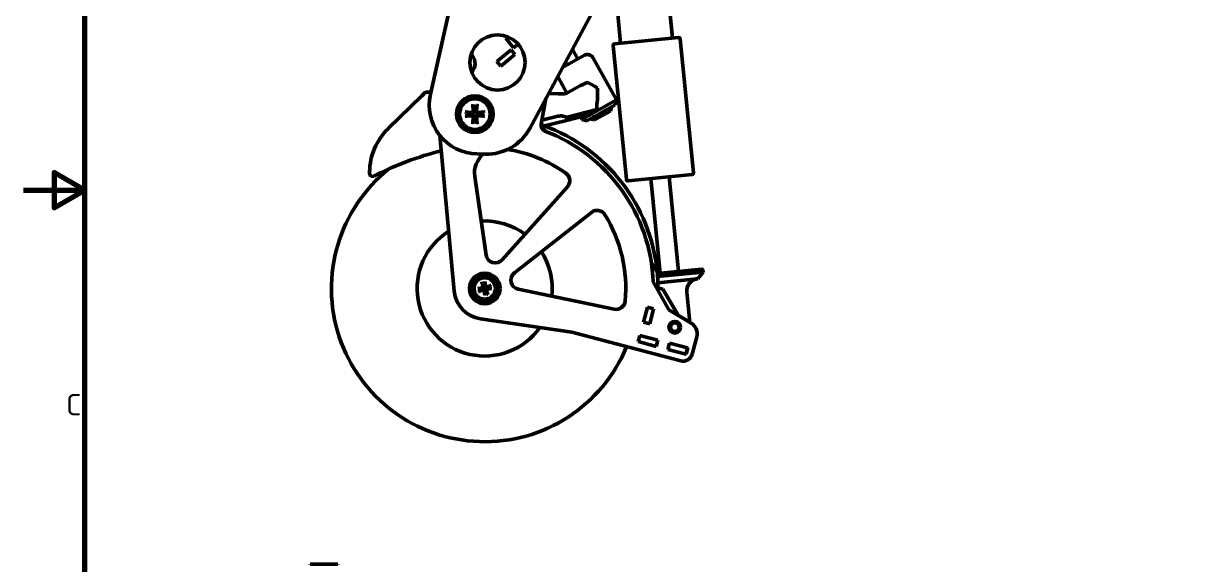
# Model space of a CAD drawing. Header units: millimetres. Extents: x 0 to 1188, y 0 to 840.
# Drawn here: x 0 to 383.5, y 297.8 to 474.4 of the extents above; entities that cross this region are included whole.
import ezdxf

# ---------------------------------------------------------------- set-up
doc = ezdxf.new("R2010")
doc.units = ezdxf.units.MM
doc.header["$LTSCALE"] = 2
doc.layers.add('Rahmen (ISO)', color=7, linetype='Continuous', lineweight=70)
doc.layers.add('Sichtbar (ISO)', color=7, linetype='Continuous', lineweight=50)
doc.styles.add('Notiztext (DIN)', font='isocpeur.ttf')

# ---------------------------------------------------------------- blocks, each defined once
blk = doc.blocks.new('Ränder Vorgaberahmen')
at = {"layer": 'Rahmen (ISO)', "flags": 128}
for points in [[(10, 10), (10, 410), (584, 410), (584, 10), (10, 10)], [(0, 210), (10, 210), (5, 212.89), (5, 207.11), (10, 210)]]:
    blk.add_lwpolyline(points, dxfattribs=at)
at = {"layer": 'Rahmen (ISO)', "insert": (6.93, 173.25), "char_height": 3.5, "attachment_point": 7, "style": 'Notiztext (DIN)'}
blk.add_mtext('C', dxfattribs=at)

msp = doc.modelspace()

# ---------------------------------------------------------------- linework, layer by layer
at = {"layer": 'Sichtbar (ISO)'}
for p, q in [((141.94, 492.71), (132.69, 451.28)), ((165.09, 440.14), (192.52, 491.01)), ((193.46, 480.93), (194.73, 467.99)), ((210.38, 482.59), (211.65, 469.66)), ((157.88, 470.06), (157.26, 469.56)), ((157.26, 469.56), (159.79, 466.46)), ((192.74, 467.79), (213.64, 469.85)), ((214.19, 469.4), (218.5, 425.62)), ((146.01, 464.36), (146.38, 463.91)), ((159.01, 465.83), (154.36, 462.03)), ((155.63, 460.48), (160.28, 464.28)), ((160.28, 464.28), (159.01, 465.83)), ((161.3, 467.69), (159.79, 466.46)), ((180.78, 462.79), (179.01, 465.96)), ((192.29, 467.25), (196.61, 423.46)), ((155.63, 460.48), (154.36, 462.03)), ((175.8, 460.01), (182.96, 464.01)), ((177.28, 460.84), (176.76, 461.78)), ((185.68, 463.24), (193.39, 449.45)), ((174.33, 456.9), (177.24, 451.7)), ((147.39, 456.34), (147.37, 456.33)), ((148.18, 455.38), (147.39, 456.34)), ((181.67, 454.12), (177.76, 451.94)), ((184.09, 455.15), (186.21, 453.89)), ((187.24, 453.27), (186.21, 453.89)), ((187.19, 449.5), (187.24, 453.27)), ((129.91, 450.77), (118.91, 440.07)), ((129.91, 450.77), (130.93, 451.75)), ((132.86, 452.02), (131.64, 452.03)), ((168.78, 441.54), (170.39, 449.98)), ((174.33, 451.45), (171.21, 451.49)), ((174.33, 451.45), (175.18, 451.44)), ((175.75, 451.43), (175.18, 451.44)), ((185.91, 445.27), (193.39, 449.45)), ((192.93, 447.82), (193.39, 449.45)), ((144.08, 445.52), (146.31, 445.37)), ((146.53, 447.96), (146.68, 445.74)), ((147.92, 447.96), (147.77, 445.74)), ((150.37, 445.52), (148.14, 445.37)), ((177.04, 442.75), (185.92, 445.01)), ((187.01, 446.31), (177.27, 443.84)), ((192.93, 447.82), (183.68, 442.65)), ((191.41, 445.82), (186.17, 442.9)), ((191.41, 445.82), (191.8, 447.18)), ((144.08, 444.12), (146.31, 444.28)), ((146.53, 441.68), (146.68, 443.9)), ((147.92, 441.68), (147.77, 443.9)), ((150.37, 444.12), (148.14, 444.28)), ((174.23, 444.11), (169.02, 442.79)), ((169.59, 441.06), (169.56, 440.97)), ((169.9, 440.95), (177.04, 442.75)), ((175.92, 444.15), (177.27, 443.84)), ((177.27, 443.84), (177.04, 442.75)), ((181.6, 443.91), (182.05, 443.11)), ((182.05, 443.11), (185.04, 444.78)), ((183.68, 442.65), (182.05, 443.11)), ((186.17, 442.9), (184.81, 443.28)), ((140.46, 387), (135.82, 437.8)), ((147.95, 431.8), (150.65, 431.74)), ((112.86, 426.01), (112.86, 425.51)), ((150.87, 398.81), (147.16, 424.48)), ((218.05, 425.07), (197.15, 423.01)), ((204.62, 423.75), (207.65, 392.89)), ((210.59, 424.33), (213.63, 393.48)), ((177.39, 421.09), (156.08, 397.24)), ((160.08, 392.97), (185.21, 412.76)), ((205.44, 395.23), (204.8, 396.14)), ((205.44, 395.23), (206.65, 393.49)), ((206.71, 392.8), (221.09, 394.22)), ((206.79, 391.8), (221.69, 393.27)), ((219.89, 391.09), (221.69, 393.27)), ((221.64, 393.77), (221.69, 393.27)), ((148.19, 387.92), (149.72, 388.14)), ((148.41, 386.93), (149.89, 387.4)), ((149.44, 389.92), (149.91, 388.44)), ((150.43, 390.14), (150.65, 388.61)), ((151.4, 385.9), (150.93, 387.38)), ((152.43, 388.89), (150.96, 388.42)), ((152.65, 387.9), (151.12, 387.68)), ((192.64, 381.15), (161.33, 387.68)), ((205.38, 390.03), (210.44, 380.96)), ((218.59, 390.96), (206.89, 389.81)), ((208.54, 387.67), (206.92, 388.1)), ((213.5, 379.16), (208.54, 387.67)), ((150.41, 385.68), (150.19, 387.21)), ((217.27, 376.89), (216.3, 386.71)), ((203.47, 381.77), (202.19, 376.94)), ((203.47, 381.77), (205.5, 381.24)), ((204.22, 376.4), (205.5, 381.24)), ((217.73, 376.62), (210.44, 380.96)), ((178.79, 373.7), (148.99, 378.01)), ((202.19, 376.94), (204.22, 376.4)), ((213.5, 379.16), (215.99, 377.74)), ((178.79, 373.7), (214.37, 364.31)), ((201.04, 372.59), (200.51, 370.56)), ((201.04, 372.59), (206.84, 371.05)), ((218.04, 366.44), (219.55, 372.16)), ((200.51, 370.56), (206.31, 369.02)), ((206.84, 371.05), (206.31, 369.02)), ((210.71, 370.03), (210.17, 368)), ((210.71, 370.03), (216.51, 368.5)), ((216.51, 368.5), (215.98, 366.47)), ((216.61, 368.48), (216.07, 366.45)), ((216.51, 368.5), (216.61, 368.48)), ((210.17, 368), (215.98, 366.47)), ((216.07, 366.45), (215.98, 366.47)), ((93.53, 297.84), (93.53, 297.9)), ((102.53, 297.9), (93.53, 297.9)), ((102.53, 297.84), (102.53, 297.9))]:
    msp.add_line(p, q, dxfattribs=at)
for centre, radius in [((154.6, 461.68), 9), ((147.22, 444.82), 6), ((147.22, 444.82), 5.3), ((147.22, 444.82), 5), ((150.42, 387.91), 5), ((150.42, 387.91), 4.5), ((150.42, 387.91), 4.3), ((150.42, 387.91), 3.5), ((212.4, 375.28), 1.9), ((212.4, 375.28), 1.4)]:
    msp.add_circle(centre, radius, dxfattribs=at)
for centre, radius, start, end in [((213.69, 469.35), 0.5, 5.6238, 95.6238), ((183.93, 462.27), 2, 29.2157, 119.2157), ((192.79, 467.3), 0.5, 95.6238, 185.6238), ((143.28, 461.38), 4, 315.836, 39.2157), ((176.08, 457.87), 2, 202.5823, 209.2157), ((131.62, 451.03), 1, 89.2157, 134.2157), ((148.31, 447.8), 16, 167.4232, 268.7179), ((175.81, 455.43), 4, 269.2157, 299.2157), ((147.22, 444.82), 2.48, 167.2526, 192.7474), ((146.33, 445.71), 0.349, 266.1162, 3.8838), ((147.22, 444.82), 2.48, 77.2526, 102.7474), ((148.12, 445.71), 0.349, 176.1162, 273.8838), ((147.22, 444.82), 2.48, 347.2526, 12.7474), ((146.33, 443.93), 0.349, 356.1162, 93.8838), ((147.22, 444.82), 2.48, 257.2526, 282.7474), ((148.12, 443.93), 0.349, 86.1162, 183.8838), ((170.75, 441.16), 2, 169.2157, 249.1115), ((150.42, 387.91), 56.5, 70.172, 71.0668), ((150.42, 387.91), 56.5, 5.6719, 70.172), ((132.86, 425.73), 20, 134.2157, 179.2157), ((151, 447.74), 16, 268.7179, 331.666), ((170.99, 440.53), 1.5, 201.0272, 248.6475), ((150.42, 387.91), 55, 2.2087, 69.1115), ((160.6, 334.45), 101.35, 103.8885, 117.1733), ((155.08, 425.62), 8, 129.9507, 188.2157), ((150.42, 387.91), 46, 54.8931, 80.6467), ((150.42, 387.91), 50, 128.6802, 337.7444), ((113.86, 425.5), 1, 179.2157, 297.1733), ((175.15, 423.09), 3, 318.2157, 54.8931), ((197.1, 423.51), 0.5, 185.6238, 275.6238), ((218, 425.57), 0.5, 275.6238, 5.6238), ((187.07, 410.4), 3, 31.5383, 128.2157), ((150.42, 387.91), 46, 354.8931, 31.5383), ((150.42, 387.91), 22.05, 122.2018, 324.7871), ((150.42, 387.91), 22.05, 53.4208, 93.0106), ((150.42, 387.91), 22.05, 353.4208, 33.0106), ((153.84, 399.24), 3, 188.2157, 318.2157), ((161.94, 390.62), 3, 128.2157, 258.2157), ((150.42, 387.91), 56.5, 359.3543, 5.6719), ((221.14, 393.72), 0.5, 5.6238, 95.6238), ((150.42, 387.91), 1.6, 179.7046, 206.0644), ((150.42, 387.91), 1.6, 89.7046, 116.0644), ((149.69, 388.37), 0.236, 278.2165, 17.5526), ((149.96, 387.17), 0.236, 8.2165, 107.5526), ((150.88, 388.65), 0.236, 188.2165, 287.5526), ((151.16, 387.45), 0.236, 98.2165, 197.5526), ((150.42, 387.91), 1.6, 359.7046, 26.0644), ((220.28, 387.1), 4, 97.4569, 185.6238), ((150.42, 387.91), 10, 185.2265, 261.7624), ((150.42, 387.91), 1.6, 269.7046, 296.0644), ((193.25, 384.08), 3, 258.2157, 354.8931), ((214, 374.27), 4, 48.4248, 60.2157), ((215.68, 373.18), 4, 345.2157, 59.2157), ((215.14, 367.21), 3, 255.2157, 345.2157)]:
    msp.add_arc(centre, radius, start, end, dxfattribs=at)
for centre, major_axis, ratio, start_param, end_param in [((200.57, 423.3), (-12.46, 27.47), 0.199103, 0.228791, 0.494569), ((189.94, 442.3), (-4.92, -4.35), 0.754921, 4.643707, 4.87353), ((188.9, 445.08), (-0.51, 3.85), 0.763371, 1.419089, 1.4872), ((174.17, 439.97), (2.88, 3.65), 0.767327, 0.349066, 0.785398)]:
    msp.add_ellipse(centre, major_axis=major_axis, ratio=ratio, start_param=start_param, end_param=end_param, dxfattribs=at)
for points, knots in [([(181.67, 454.12), (182.02, 454.32), (182.4, 454.48), (183.21, 454.81), (183.64, 454.97), (184.07, 455.14), (184.08, 455.15), (184.09, 455.15)], [2.6724219, 2.6724219, 2.6724219, 2.6724219, 2.7972537, 2.7972537, 2.9321543, 2.9321543, 2.9358186, 2.9358186, 2.9358186, 2.9358186]), ([(144.08, 445.52), (144.12, 445.52), (144.16, 445.51), (144.22, 445.51), (144.25, 445.5), (144.3, 445.49), (144.31, 445.49), (144.33, 445.49)], [0.04102574, 0.04102574, 0.04102574, 0.04102574, 0.05130791, 0.05130791, 0.06148224, 0.06148224, 0.06973077, 0.06973077, 0.06973077, 0.06973077]), ([(146.85, 445.75), (146.85, 445.74), (146.85, 445.74), (146.85, 445.68), (146.85, 445.63), (146.83, 445.54), (146.81, 445.49), (146.77, 445.41), (146.74, 445.37), (146.67, 445.31), (146.63, 445.28), (146.55, 445.23), (146.51, 445.22), (146.42, 445.2), (146.37, 445.19), (146.31, 445.2), (146.3, 445.2), (146.3, 445.2)], [0.22143214, 0.22143214, 0.22143214, 0.22143214, 0.22334903, 0.22334903, 0.23936371, 0.23936371, 0.2529982, 0.2529982, 0.2666327, 0.2666327, 0.28026719, 0.28026719, 0.29390169, 0.29390169, 0.30991637, 0.30991637, 0.31183325, 0.31183325, 0.31183325, 0.31183325]), ([(146.56, 447.72), (146.55, 447.73), (146.55, 447.75), (146.54, 447.79), (146.54, 447.83), (146.53, 447.89), (146.53, 447.93), (146.53, 447.96)], [0.09373776, 0.09373776, 0.09373776, 0.09373776, 0.10198629, 0.10198629, 0.11216063, 0.11216063, 0.1224428, 0.1224428, 0.1224428, 0.1224428]), ([(148.15, 445.2), (148.15, 445.2), (148.14, 445.2), (148.08, 445.19), (148.03, 445.2), (147.94, 445.22), (147.9, 445.23), (147.81, 445.28), (147.78, 445.31), (147.71, 445.37), (147.68, 445.41), (147.64, 445.49), (147.62, 445.54), (147.6, 445.63), (147.6, 445.68), (147.6, 445.74), (147.6, 445.74), (147.6, 445.75)], [0.22143214, 0.22143214, 0.22143214, 0.22143214, 0.22334903, 0.22334903, 0.23936371, 0.23936371, 0.2529982, 0.2529982, 0.2666327, 0.2666327, 0.28026719, 0.28026719, 0.29390169, 0.29390169, 0.30991637, 0.30991637, 0.31183325, 0.31183325, 0.31183325, 0.31183325]), ([(147.92, 447.96), (147.92, 447.93), (147.92, 447.89), (147.91, 447.83), (147.9, 447.79), (147.9, 447.75), (147.89, 447.73), (147.89, 447.72)], [0.04102574, 0.04102574, 0.04102574, 0.04102574, 0.05130791, 0.05130791, 0.06148224, 0.06148224, 0.06973077, 0.06973077, 0.06973077, 0.06973077]), ([(150.12, 445.49), (150.14, 445.49), (150.15, 445.49), (150.2, 445.5), (150.23, 445.51), (150.29, 445.51), (150.33, 445.52), (150.37, 445.52)], [0.09373776, 0.09373776, 0.09373776, 0.09373776, 0.10198629, 0.10198629, 0.11216063, 0.11216063, 0.1224428, 0.1224428, 0.1224428, 0.1224428]), ([(144.33, 444.15), (144.31, 444.15), (144.3, 444.15), (144.25, 444.14), (144.22, 444.14), (144.16, 444.13), (144.12, 444.13), (144.08, 444.12)], [0.09373776, 0.09373776, 0.09373776, 0.09373776, 0.10198629, 0.10198629, 0.11216063, 0.11216063, 0.1224428, 0.1224428, 0.1224428, 0.1224428]), ([(146.3, 444.44), (146.3, 444.44), (146.31, 444.44), (146.37, 444.45), (146.42, 444.44), (146.51, 444.42), (146.55, 444.41), (146.63, 444.36), (146.67, 444.33), (146.74, 444.27), (146.77, 444.23), (146.81, 444.15), (146.83, 444.1), (146.85, 444.01), (146.85, 443.96), (146.85, 443.9), (146.85, 443.9), (146.85, 443.89)], [0.22143214, 0.22143214, 0.22143214, 0.22143214, 0.22334903, 0.22334903, 0.23936371, 0.23936371, 0.2529982, 0.2529982, 0.2666327, 0.2666327, 0.28026719, 0.28026719, 0.29390169, 0.29390169, 0.30991637, 0.30991637, 0.31183325, 0.31183325, 0.31183325, 0.31183325]), ([(146.53, 441.68), (146.53, 441.71), (146.53, 441.75), (146.54, 441.81), (146.54, 441.85), (146.55, 441.89), (146.55, 441.91), (146.56, 441.92)], [0.04102574, 0.04102574, 0.04102574, 0.04102574, 0.05130791, 0.05130791, 0.06148224, 0.06148224, 0.06973077, 0.06973077, 0.06973077, 0.06973077]), ([(147.6, 443.89), (147.6, 443.9), (147.6, 443.9), (147.6, 443.96), (147.6, 444.01), (147.62, 444.1), (147.64, 444.15), (147.68, 444.23), (147.71, 444.27), (147.78, 444.33), (147.81, 444.36), (147.9, 444.41), (147.94, 444.42), (148.03, 444.44), (148.08, 444.45), (148.14, 444.44), (148.15, 444.44), (148.15, 444.44)], [0.22143214, 0.22143214, 0.22143214, 0.22143214, 0.22334903, 0.22334903, 0.23936371, 0.23936371, 0.2529982, 0.2529982, 0.2666327, 0.2666327, 0.28026719, 0.28026719, 0.29390169, 0.29390169, 0.30991637, 0.30991637, 0.31183325, 0.31183325, 0.31183325, 0.31183325]), ([(147.89, 441.92), (147.89, 441.91), (147.9, 441.89), (147.9, 441.85), (147.91, 441.81), (147.92, 441.75), (147.92, 441.71), (147.92, 441.68)], [0.09373776, 0.09373776, 0.09373776, 0.09373776, 0.10198629, 0.10198629, 0.11216063, 0.11216063, 0.1224428, 0.1224428, 0.1224428, 0.1224428]), ([(150.37, 444.12), (150.33, 444.13), (150.29, 444.13), (150.23, 444.14), (150.2, 444.14), (150.15, 444.15), (150.14, 444.15), (150.12, 444.15)], [0.04102574, 0.04102574, 0.04102574, 0.04102574, 0.05130791, 0.05130791, 0.06148224, 0.06148224, 0.06973077, 0.06973077, 0.06973077, 0.06973077]), ([(169.59, 439.99), (169.59, 440), (169.59, 440), (169.54, 440.13), (169.52, 440.25), (169.49, 440.49), (169.49, 440.59), (169.51, 440.78), (169.53, 440.87), (169.55, 440.94), (169.55, 440.95), (169.56, 440.97)], [-0.1671741, -0.1671741, -0.1671741, -0.1671741, -0.1654416, -0.1654416, -0.1269561, -0.1269561, -0.0913742, -0.0913742, -0.0539897, -0.0539897, -0.0454447, -0.0454447, -0.0454447, -0.0454447]), ([(148.19, 387.92), (148.21, 387.92), (148.24, 387.93), (148.29, 387.93), (148.31, 387.93), (148.34, 387.93), (148.36, 387.93), (148.37, 387.93)], [0.02963536, 0.02963536, 0.02963536, 0.02963536, 0.0370604, 0.0370604, 0.04441069, 0.04441069, 0.05037303, 0.05037303, 0.05037303, 0.05037303]), ([(149.51, 389.75), (149.5, 389.76), (149.5, 389.77), (149.49, 389.8), (149.48, 389.82), (149.46, 389.87), (149.45, 389.89), (149.44, 389.92)], [0.06772115, 0.06772115, 0.06772115, 0.06772115, 0.0736835, 0.0736835, 0.08103378, 0.08103378, 0.08845882, 0.08845882, 0.08845882, 0.08845882]), ([(150.04, 388.48), (150.04, 388.48), (150.04, 388.47), (150.05, 388.43), (150.06, 388.39), (150.06, 388.33), (150.06, 388.29), (150.04, 388.23), (150.02, 388.2), (149.99, 388.14), (149.97, 388.12), (149.92, 388.07), (149.89, 388.06), (149.83, 388.03), (149.8, 388.02), (149.75, 388.01), (149.75, 388.01), (149.74, 388.01)], [0.1577904, 0.1577904, 0.1577904, 0.1577904, 0.16015294, 0.16015294, 0.17140691, 0.17140691, 0.18096265, 0.18096265, 0.19051839, 0.19051839, 0.20007412, 0.20007412, 0.20962986, 0.20962986, 0.22088383, 0.22088383, 0.22324637, 0.22324637, 0.22324637, 0.22324637]), ([(149.85, 387.53), (149.86, 387.53), (149.86, 387.53), (149.91, 387.54), (149.94, 387.55), (150.01, 387.55), (150.04, 387.54), (150.1, 387.53), (150.13, 387.51), (150.19, 387.48), (150.21, 387.46), (150.26, 387.41), (150.28, 387.38), (150.3, 387.32), (150.32, 387.29), (150.32, 387.24), (150.32, 387.23), (150.32, 387.23)], [0.1577904, 0.1577904, 0.1577904, 0.1577904, 0.16015294, 0.16015294, 0.17140691, 0.17140691, 0.18096265, 0.18096265, 0.19051839, 0.19051839, 0.20007412, 0.20007412, 0.20962986, 0.20962986, 0.22088383, 0.22088383, 0.22324637, 0.22324637, 0.22324637, 0.22324637]), ([(150.43, 390.14), (150.43, 390.12), (150.44, 390.09), (150.44, 390.04), (150.44, 390.02), (150.45, 389.99), (150.45, 389.98), (150.45, 389.97)], [0.02963536, 0.02963536, 0.02963536, 0.02963536, 0.0370604, 0.0370604, 0.04441069, 0.04441069, 0.05037303, 0.05037303, 0.05037303, 0.05037303]), ([(151, 388.3), (150.99, 388.29), (150.98, 388.29), (150.94, 388.28), (150.9, 388.27), (150.84, 388.27), (150.81, 388.28), (150.74, 388.3), (150.71, 388.31), (150.66, 388.34), (150.63, 388.37), (150.59, 388.42), (150.57, 388.44), (150.54, 388.5), (150.53, 388.54), (150.52, 388.58), (150.52, 388.59), (150.52, 388.59)], [0.1577904, 0.1577904, 0.1577904, 0.1577904, 0.16015294, 0.16015294, 0.17140691, 0.17140691, 0.18096265, 0.18096265, 0.19051839, 0.19051839, 0.20007412, 0.20007412, 0.20962986, 0.20962986, 0.22088383, 0.22088383, 0.22324637, 0.22324637, 0.22324637, 0.22324637]), ([(150.81, 387.34), (150.8, 387.34), (150.8, 387.35), (150.79, 387.39), (150.78, 387.43), (150.79, 387.49), (150.79, 387.53), (150.81, 387.59), (150.82, 387.62), (150.86, 387.68), (150.88, 387.7), (150.93, 387.75), (150.95, 387.76), (151.01, 387.79), (151.05, 387.8), (151.09, 387.81), (151.1, 387.81), (151.11, 387.81)], [0.1577904, 0.1577904, 0.1577904, 0.1577904, 0.16015294, 0.16015294, 0.17140691, 0.17140691, 0.18096265, 0.18096265, 0.19051839, 0.19051839, 0.20007412, 0.20007412, 0.20962986, 0.20962986, 0.22088383, 0.22088383, 0.22324637, 0.22324637, 0.22324637, 0.22324637]), ([(152.26, 388.83), (152.27, 388.83), (152.28, 388.83), (152.31, 388.85), (152.34, 388.86), (152.38, 388.87), (152.41, 388.88), (152.43, 388.89)], [0.06772115, 0.06772115, 0.06772115, 0.06772115, 0.0736835, 0.0736835, 0.08103378, 0.08103378, 0.08845882, 0.08845882, 0.08845882, 0.08845882]), ([(152.65, 387.9), (152.63, 387.9), (152.6, 387.9), (152.56, 387.89), (152.53, 387.89), (152.5, 387.89), (152.49, 387.89), (152.48, 387.89)], [0.02963536, 0.02963536, 0.02963536, 0.02963536, 0.0370604, 0.0370604, 0.04441069, 0.04441069, 0.05037303, 0.05037303, 0.05037303, 0.05037303]), ([(219.76, 391.07), (219.66, 391.06), (219.51, 391.04), (219.17, 391.01), (218.93, 390.99), (218.59, 390.96)], [1.7092297, 1.7092297, 1.7092297, 1.7092297, 1.912106, 1.912106, 2.1148649, 2.1148649, 2.1148649, 2.1148649]), ([(148.58, 387), (148.57, 386.99), (148.56, 386.99), (148.53, 386.97), (148.51, 386.97), (148.47, 386.95), (148.44, 386.94), (148.41, 386.93)], [0.06772115, 0.06772115, 0.06772115, 0.06772115, 0.0736835, 0.0736835, 0.08103378, 0.08103378, 0.08845882, 0.08845882, 0.08845882, 0.08845882]), ([(150.41, 385.68), (150.41, 385.7), (150.41, 385.73), (150.4, 385.78), (150.4, 385.8), (150.4, 385.83), (150.4, 385.85), (150.4, 385.86)], [0.02963536, 0.02963536, 0.02963536, 0.02963536, 0.0370604, 0.0370604, 0.04441069, 0.04441069, 0.05037303, 0.05037303, 0.05037303, 0.05037303]), ([(151.34, 386.07), (151.34, 386.06), (151.35, 386.05), (151.36, 386.02), (151.37, 386), (151.38, 385.95), (151.39, 385.93), (151.4, 385.9)], [0.06772115, 0.06772115, 0.06772115, 0.06772115, 0.0736835, 0.0736835, 0.08103378, 0.08103378, 0.08845882, 0.08845882, 0.08845882, 0.08845882])]:
    msp.add_open_spline(points, degree=3, knots=knots, dxfattribs=at)
for points, weights in [([(144.8, 445.37), (144.59, 445.42), (144.33, 445.49)], [1, 1.0046495002, 1.00113080679]), ([(146.3, 445.2), (145.87, 445.25), (144.8, 445.37)], [2.17557207205, 1.6371056015, 1]), ([(146.56, 447.72), (146.62, 447.46), (146.68, 447.24)], [1.00113080241, 1.00464948173, 1]), ([(146.68, 447.24), (146.8, 446.18), (146.85, 445.75)], [1, 1.6371056015, 2.17557207205]), ([(147.6, 445.75), (147.65, 446.18), (147.77, 447.24)], [2.17557207205, 1.6371056015, 1]), ([(147.77, 447.24), (147.83, 447.46), (147.89, 447.72)], [1, 1.00464947263, 1.00113080025]), ([(149.64, 445.37), (148.58, 445.25), (148.15, 445.2)], [1, 1.6371056015, 2.17557207205]), ([(150.12, 445.49), (149.86, 445.42), (149.64, 445.37)], [1.00113080683, 1.00464950033, 1]), ([(144.33, 444.15), (144.59, 444.22), (144.8, 444.27)], [1.00113080683, 1.00464950033, 1]), ([(144.8, 444.27), (145.87, 444.4), (146.3, 444.44)], [1, 1.6371056015, 2.17557207205]), ([(146.68, 442.4), (146.62, 442.18), (146.56, 441.92)], [1, 1.00464950834, 1.00113080872]), ([(146.85, 443.89), (146.8, 443.46), (146.68, 442.4)], [2.17557207205, 1.6371056015, 1]), ([(147.77, 442.4), (147.65, 443.46), (147.6, 443.89)], [1, 1.6371056015, 2.17557207205]), ([(147.89, 441.92), (147.83, 442.18), (147.77, 442.4)], [1.00113080227, 1.00464948112, 1]), ([(148.15, 444.44), (148.58, 444.4), (149.64, 444.27)], [2.17557207205, 1.6371056015, 1]), ([(149.64, 444.27), (149.86, 444.22), (150.12, 444.15)], [1, 1.00464950016, 1.00113080679]), ([(148.83, 387.92), (148.63, 387.93), (148.37, 387.93)], [1, 1.00878532681, 1.00164782853]), ([(149.74, 388.01), (149.46, 387.98), (148.83, 387.92)], [2.07144023298, 1.57310902299, 1]), ([(148.99, 387.21), (149.59, 387.43), (149.85, 387.53)], [1, 1.57310902299, 2.07144023298]), ([(149.51, 389.75), (149.63, 389.52), (149.72, 389.34)], [1.00164782591, 1.00878531233, 1]), ([(149.72, 389.34), (149.94, 388.74), (150.04, 388.48)], [1, 1.57310902299, 2.07144023298]), ([(150.43, 389.51), (150.44, 389.71), (150.45, 389.97)], [1, 1.00878531233, 1.00164782591]), ([(150.52, 388.59), (150.49, 388.87), (150.43, 389.51)], [2.07144023298, 1.57310902299, 1]), ([(151.86, 388.61), (151.25, 388.39), (151, 388.3)], [1, 1.57310902299, 2.07144023298]), ([(151.11, 387.81), (151.38, 387.84), (152.02, 387.9)], [2.07144023298, 1.57310902299, 1]), ([(152.26, 388.83), (152.03, 388.7), (151.86, 388.61)], [1.00164782853, 1.00878532683, 1]), ([(152.02, 387.9), (152.22, 387.9), (152.48, 387.89)], [1, 1.00878532942, 1.001647829]), ([(148.58, 387), (148.81, 387.12), (148.99, 387.21)], [1.00164782853, 1.00878532681, 1]), ([(150.32, 387.23), (150.35, 386.95), (150.41, 386.31)], [2.07144023298, 1.57310902299, 1]), ([(150.41, 386.31), (150.41, 386.11), (150.4, 385.86)], [1, 1.00878530946, 1.00164782539]), ([(151.12, 386.48), (150.9, 387.08), (150.81, 387.34)], [1, 1.57310902299, 2.07144023298]), ([(151.34, 386.07), (151.22, 386.3), (151.12, 386.48)], [1.00164782591, 1.00878531233, 1])]:
    msp.add_rational_spline(points, weights, degree=2, dxfattribs=at)
msp.add_open_spline([(219.89, 391.09), (219.89, 391.09), (219.85, 391.08), (219.76, 391.07)], degree=3, dxfattribs=at)

# ---------------------------------------------------------------- block references
at = {"xscale": 2, "yscale": 2, "zscale": 2}
msp.add_blockref('Ränder Vorgaberahmen', (0, 0), dxfattribs=at)

doc.saveas('drawing.dxf')
